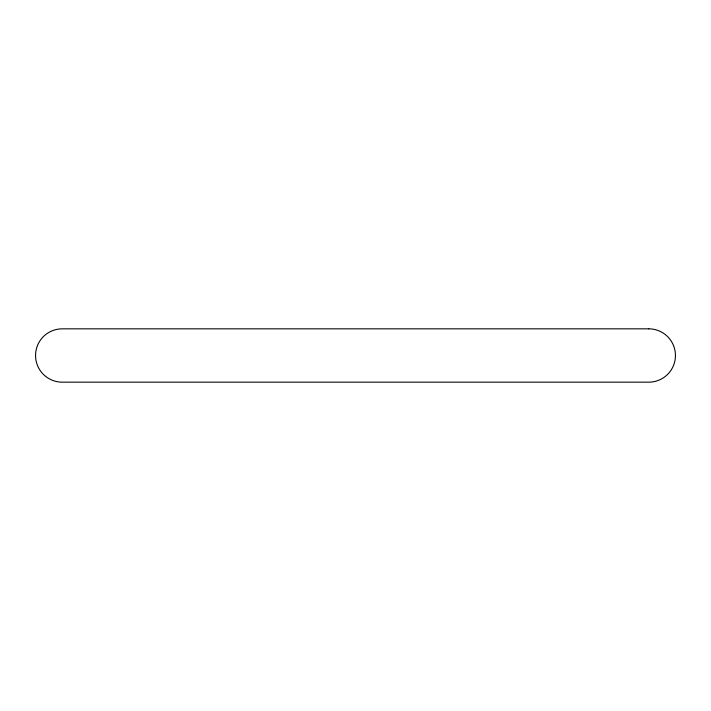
<?xml version="1.0" encoding="UTF-8"?>
<svg xmlns="http://www.w3.org/2000/svg" width="711" height="711" viewBox="0 0 711 711"><rect width="100%" height="100%" fill="white"/><g stroke="black" fill="none" stroke-linecap="round" stroke-linejoin="round"><path stroke-width="1.07" d="M648.788 328.838L62.213 328.838A26.663 26.663 0 0 0 35.55 355.5A26.663 26.663 0 0 0 62.213 382.163L648.788 382.163A26.663 26.663 0 0 0 675.45 355.5A26.663 26.663 0 0 0 648.788 328.838"/></g></svg>
